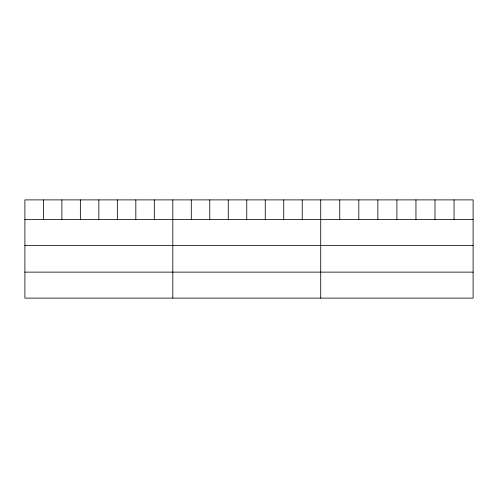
<?xml version="1.0" encoding="UTF-8"?>
<svg xmlns="http://www.w3.org/2000/svg" width="498" height="498" viewBox="0 0 498 498"><rect width="100%" height="100%" fill="white"/><g stroke="black" fill="none" stroke-linecap="round" stroke-linejoin="round"><path stroke-width="0.75" d="M473.1 219.388L473.1 298.109L24.9 298.109L24.9 199.891L473.1 199.891L473.1 219.388L24.9 219.388M24.9 245.365L473.1 245.365M24.9 272.132L473.1 272.132M454.052 199.891L454.052 219.388M435.003 199.891L435.003 219.388M415.955 199.891L415.955 219.388M396.906 199.891L396.906 219.388M377.858 199.891L377.858 219.388M358.809 199.891L358.809 219.388M339.76 199.891L339.76 219.388M320.712 199.891L320.712 298.109M302.224 199.891L302.224 219.388M283.736 199.891L283.736 219.388M265.247 199.891L265.247 219.388M246.759 199.891L246.759 219.388M228.271 199.891L228.271 219.388M209.783 199.891L209.783 219.388M191.294 199.891L191.294 219.388M172.806 199.891L172.806 298.109M154.318 199.891L154.318 219.388M135.829 199.891L135.829 219.388M117.341 199.891L117.341 219.388M98.853 199.891L98.853 219.388M80.365 199.891L80.365 219.388M61.877 199.891L61.877 219.388M43.388 199.891L43.388 219.388"/></g></svg>
